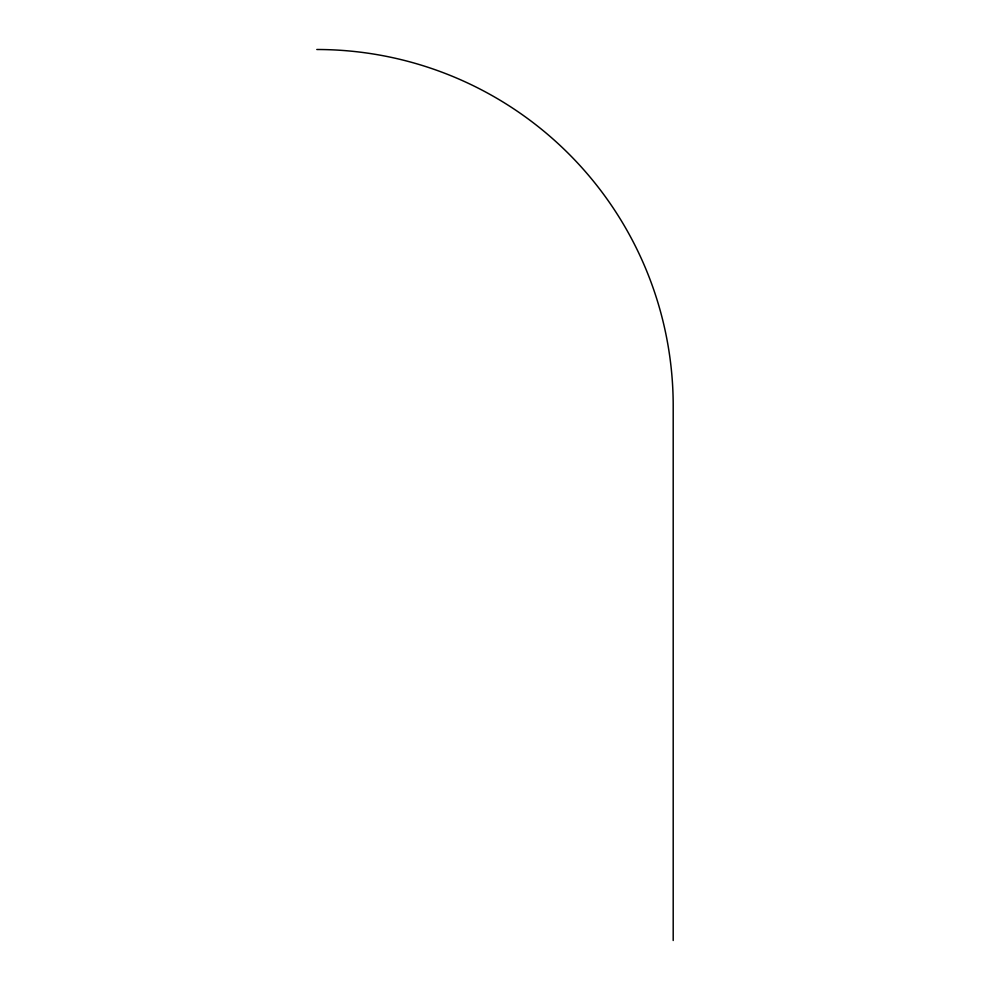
<?xml version="1.0" encoding="UTF-8"?>
<svg xmlns="http://www.w3.org/2000/svg" width="990" height="990" viewBox="0 0 990 990"><rect width="100%" height="100%" fill="white"/><g stroke="black" fill="none" stroke-linecap="round" stroke-linejoin="round"><path stroke-width="1.49" d="M673.2 940.5L673.2 405.9A356.4 356.4 0 0 0 316.8 49.5"/></g></svg>
